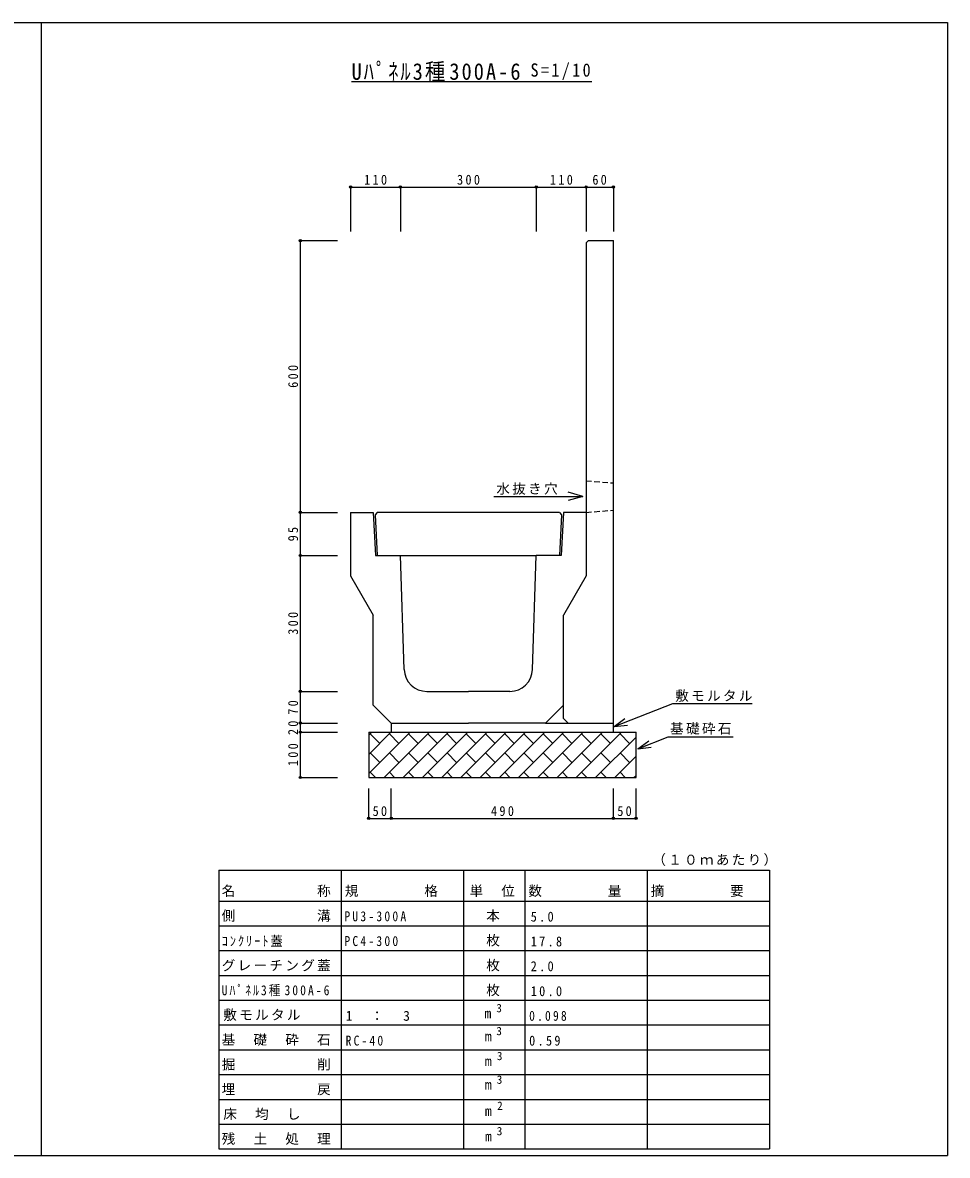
# Model space of a CAD drawing. Units: millimetres at full size, sheet at 1:10. Extents: x -4128 to 3872, y -1307 to 1193.
# Drawn here: x 1831 to 3872, y -1307 to 1193 of the extents above; entities that cross this region are included whole.
import ezdxf
from ezdxf.enums import TextEntityAlignment as Align

# ---------------------------------------------------------------- set-up
doc = ezdxf.new("R2010")
doc.units = ezdxf.units.MM
doc.header["$LTSCALE"] = 10
doc.header["$PDMODE"] = 32
doc.header["$PDSIZE"] = 5
doc.linetypes.add('DASHED1', pattern=[1.8, 1.2, -0.6])
doc.layers.add('0-0_通り芯', color=3, linetype='Continuous')
doc.layers.add('0-3_建具', color=7, linetype='Continuous')
doc.styles.add('ＭＳ ゴシック', font='')
doc.styles.get('ＭＳ ゴシック').set_extended_font_data('MS Gothic')

msp = doc.modelspace()

# ---------------------------------------------------------------- linework, layer by layer
at = {"layer": '0-0_通り芯', "color": 2}
for p, q in [((-4127.93, 1193.3), (3872.07, 1193.3)), ((1872.07, 1193.3), (1872.07, -1306.7)), ((3872.07, 1193.3), (3872.07, -1306.7)), ((-127.93, -1306.7), (3872.07, -1306.7))]:
    msp.add_line(p, q, dxfattribs=at)
at = {"layer": '0-0_通り芯'}
for p, q in [((3079.93, 712.26), (3074.93, 707.26)), ((3074.93, 707.26), (3074.93, -27.74)), ((3079.93, 712.26), (3134.93, 712.26)), ((3079.93, 712.26), (3134.93, 712.26)), ((3079.93, 712.26), (3134.93, 712.26)), ((3134.93, -372.74), (3134.93, 712.26)), ((2613.93, 112.26), (2609.19, 107.27)), ((2609.19, 107.27), (2613.93, 17.26)), ((3015.93, 112.26), (2613.93, 112.26)), ((3015.93, 112.26), (3020.66, 107.27)), ((3020.66, 107.27), (3015.93, 17.26)), ((2609.93, 17.26), (2964.93, 17.26)), ((2673.32, -234.41), (2664.93, 17.26)), ((2956.54, -234.41), (2964.93, 17.26)), ((3074.93, -27.74), (3024.93, -114.34)), ((2604.93, -312.74), (2604.93, -114.34)), ((3024.93, -342.74), (3024.93, -114.34)), ((2723.29, -282.74), (2814.93, -282.74)), ((2906.57, -282.74), (2814.93, -282.74)), ((2604.93, -312.74), (2644.93, -352.74)), ((3024.93, -312.74), (2984.93, -352.74)), ((3024.93, -342.74), (3034.93, -352.74)), ((2594.93, -372.74), (3184.93, -372.74)), ((2594.93, -464.28), (2686.47, -372.74)), ((2594.93, -421.85), (2644.04, -372.74)), ((2594.93, -379.43), (2601.62, -372.74)), ((2628.89, -472.74), (2728.89, -372.74)), ((2644.93, -352.74), (2814.93, -352.74)), ((2644.93, -352.74), (2644.93, -372.74)), ((2671.32, -472.74), (2771.32, -372.74)), ((2713.75, -472.74), (2813.75, -372.74)), ((2756.17, -472.74), (2856.17, -372.74)), ((2798.6, -472.74), (2898.6, -372.74)), ((2984.93, -352.74), (2814.93, -352.74)), ((2841.03, -472.74), (2941.03, -372.74)), ((2883.45, -472.74), (2983.45, -372.74)), ((2925.88, -472.74), (3025.88, -372.74)), ((2968.31, -472.74), (3068.31, -372.74)), ((2984.93, -352.74), (3034.93, -352.74)), ((3010.73, -472.74), (3110.73, -372.74)), ((3034.93, -352.74), (3134.93, -352.74)), ((3053.16, -472.74), (3153.16, -372.74)), ((2619.37, -397.41), (2598.15, -376.2)), ((2661.79, -397.41), (2640.58, -376.2)), ((2704.22, -397.41), (2683.01, -376.2)), ((2746.65, -397.41), (2725.43, -376.2)), ((2789.07, -397.41), (2767.86, -376.2)), ((2831.5, -397.41), (2810.29, -376.2)), ((2873.93, -397.41), (2852.71, -376.2)), ((2916.35, -397.41), (2895.14, -376.2)), ((2958.78, -397.41), (2937.57, -376.2)), ((3001.2, -397.41), (2979.99, -376.2)), ((3043.63, -397.41), (3022.42, -376.2)), ((3086.06, -397.41), (3064.84, -376.2)), ((3095.58, -472.74), (3184.93, -383.4)), ((3128.48, -397.41), (3107.27, -376.2)), ((3170.91, -397.41), (3149.7, -376.2)), ((2619.37, -439.84), (2598.15, -418.63)), ((2661.79, -439.84), (2640.58, -418.63)), ((2704.22, -439.84), (2683.01, -418.63)), ((2746.65, -439.84), (2725.43, -418.63)), ((2789.07, -439.84), (2767.86, -418.63)), ((2831.5, -439.84), (2810.29, -418.63)), ((2873.93, -439.84), (2852.71, -418.63)), ((2916.35, -439.84), (2895.14, -418.63)), ((2958.78, -439.84), (2937.57, -418.63)), ((3001.2, -439.84), (2979.99, -418.63)), ((3043.63, -439.84), (3022.42, -418.63)), ((3086.06, -439.84), (3064.84, -418.63)), ((3128.48, -439.84), (3107.27, -418.63)), ((3170.91, -439.84), (3149.7, -418.63)), ((3138.01, -472.74), (3184.93, -425.82)), ((2609.84, -472.74), (2598.15, -461.05)), ((2652.27, -472.74), (2640.58, -461.05)), ((2694.69, -472.74), (2683.01, -461.05)), ((2737.12, -472.74), (2725.43, -461.05)), ((2779.55, -472.74), (2767.86, -461.05)), ((2821.97, -472.74), (2810.29, -461.05)), ((2864.4, -472.74), (2852.71, -461.05)), ((2906.82, -472.74), (2895.14, -461.05)), ((2949.25, -472.74), (2937.57, -461.05)), ((2991.68, -472.74), (2979.99, -461.05)), ((3034.1, -472.74), (3022.42, -461.05)), ((3076.53, -472.74), (3064.84, -461.05)), ((3118.96, -472.74), (3107.27, -461.05)), ((3161.38, -472.74), (3149.7, -461.05)), ((3180.44, -472.74), (3184.93, -468.25))]:
    msp.add_line(p, q, dxfattribs=at)
at = {"layer": '0-0_通り芯', "linetype": 'DASHED1'}
for p, q in [((3074.93, 182.26), (3134.93, 177.26)), ((3074.93, 112.26), (3134.93, 117.26))]:
    msp.add_line(p, q, dxfattribs=at)
at = {"layer": '0-0_通り芯'}
for points in [[(2554.93, 112.26), (2604.93, 112.26), (2609.93, 17.26)], [(2554.93, 112.26), (2554.93, -27.74), (2604.93, -114.34)], [(3074.93, 112.26), (3024.93, 112.26), (3019.93, 17.26), (2964.93, 17.26)], [(2594.93, -372.74), (2594.93, -472.74), (3184.93, -472.74), (3184.93, -372.74)]]:
    msp.add_lwpolyline(points, dxfattribs=at)
for centre, start, end in [((2723.29, -232.74), 181.90915, 270), ((2906.57, -232.74), 270, 358.09085)]:
    msp.add_arc(centre, 50, start, end, dxfattribs=at)
at = {"layer": '0-3_建具'}
for p, q in [((2557.07, 1063.3), (3087.74, 1063.3)), ((2554.93, 830.38), (2664.93, 830.38)), ((2554.93, 830.38), (2554.93, 732.31)), ((2664.93, 830.38), (2664.93, 732.31)), ((2664.93, 830.38), (2964.93, 830.38)), ((2964.93, 830.38), (2964.93, 732.31)), ((2964.93, 830.38), (3074.93, 830.38)), ((3074.93, 830.38), (3074.93, 732.31)), ((3074.93, 830.38), (3134.93, 830.38)), ((3134.93, 830.38), (3134.93, 732.31)), ((2444.32, 112.26), (2444.32, 712.26)), ((2444.32, 712.26), (2525.89, 712.26)), ((3067.8, 147.75), (3034.88, 138.57)), ((2444.32, 17.26), (2444.32, 112.26)), ((2444.32, 112.26), (2525.89, 112.26)), ((2444.32, 112.26), (2525.89, 112.26)), ((2444.32, 112.26), (2525.89, 112.26)), ((2444.32, 112.26), (2525.89, 112.26)), ((2444.32, -282.74), (2444.32, 17.26)), ((2444.32, 17.26), (2525.89, 17.26)), ((2444.32, -352.74), (2444.32, -282.74)), ((2444.32, -282.74), (2525.89, -282.74)), ((3136.41, -360.28), (3266.32, -309.37)), ((3266.32, -309.37), (3441.5, -309.37)), ((3136.41, -360.28), (3160.56, -342.48)), ((2444.32, -372.74), (2444.32, -352.74)), ((2444.32, -352.74), (2525.89, -352.74)), ((2444.32, -472.74), (2444.32, -372.74)), ((2444.32, -372.74), (2525.89, -372.74)), ((3136.41, -360.28), (3166.23, -356.93)), ((3188.74, -409.32), (3256.05, -383.02)), ((3188.74, -409.32), (3212.91, -391.54)), ((3256.05, -383.02), (3399.08, -383.02)), ((3188.74, -409.32), (3218.56, -406)), ((2444.32, -472.74), (2525.89, -472.74)), ((2594.93, -563.02), (2594.93, -497.11)), ((2644.93, -563.02), (2644.93, -497.11)), ((3134.93, -563.02), (3134.93, -497.11)), ((3184.93, -563.02), (3184.93, -497.11)), ((2594.93, -563.02), (2644.93, -563.02)), ((2644.93, -563.02), (3134.93, -563.02)), ((3134.93, -563.02), (3184.93, -563.02)), ((2264.57, -676.98), (3479.57, -676.98)), ((2264.57, -676.98), (2264.57, -1292.58)), ((2534.57, -676.98), (2534.57, -1292.58)), ((2804.57, -676.98), (2804.57, -1292.58)), ((2939.57, -676.98), (2939.57, -1292.58)), ((3209.57, -676.98), (3209.57, -1292.58)), ((3479.57, -676.98), (3479.57, -1292.58)), ((2264.57, -745.38), (3479.57, -745.38)), ((2264.57, -800.1), (3479.57, -800.1)), ((2264.57, -854.82), (3479.57, -854.82)), ((2264.57, -909.54), (3479.57, -909.54)), ((2264.57, -964.54), (3479.57, -964.54)), ((2264.57, -1018.98), (3479.57, -1018.98)), ((2264.57, -1073.7), (3479.57, -1073.7)), ((2264.57, -1128.42), (3479.57, -1128.42)), ((2264.57, -1183.14), (3479.57, -1183.14)), ((2264.57, -1237.86), (3479.57, -1237.86)), ((2264.57, -1292.58), (3479.57, -1292.58)), ((2350.07, -1292.58), (3259.07, -1292.58))]:
    msp.add_line(p, q, dxfattribs=at)
msp.add_lwpolyline([(2871.48, 147.75), (3067.8, 147.75), (3034.88, 156.93)], dxfattribs=at)
for p in [(2554.93, 830.38), (2664.93, 830.38), (2964.93, 830.38), (3074.93, 830.38), (3134.93, 830.38), (2444.32, 712.26), (2444.32, 112.26), (2444.32, 17.26), (2444.32, -282.74), (2444.32, -352.74), (2444.32, -372.74), (2444.32, -472.74), (2594.93, -563.02), (2644.93, -563.02), (3134.93, -563.02), (3184.93, -563.02)]:
    msp.add_point(p, dxfattribs=at)

# ---------------------------------------------------------------- texts
at = {"layer": '0-3_建具', "color": 4, "style": 'ＭＳ ゴシック'}
for s, p in [('3', (2876.59, -996.36)), ('3', (2876.59, -1046.97)), ('3', (2877.76, -1102.04)), ('3', (2877.49, -1154.29)), ('2', (2878.39, -1211.82)), ('3', (2877.49, -1267.91))]:
    msp.add_text(s, height=18.33, dxfattribs=at).set_placement(p, align=Align.BOTTOM_LEFT)
at = {"layer": '0-3_建具', "style": 'ＭＳ ゴシック'}
for p in [(2850.49, -1010.72), (2851.39, -1061.34), (2851.39, -1116.06), (2851.39, -1168.04), (2851.48, -1226.18), (2851.66, -1282.27)]:
    msp.add_text('m', height=21.99, dxfattribs=at).set_placement(p, align=Align.BOTTOM_LEFT)
at = {"layer": '0-3_建具', "color": 3, "insert": (2557.07, 1063.3), "char_height": 36.66, "attachment_point": 7, "style": 'ＭＳ ゴシック'}
msp.add_mtext('\\T1.2;\\W0.9;Uﾊﾟﾈﾙ3種300A-6', dxfattribs=at)
at = {"layer": '0-3_建具', "attachment_point": 7, "style": 'ＭＳ ゴシック'}
for s, insert, char_height in [('\\T1.28;\\W0.9;S=1/10', (2952.01, 1066.99), 29.33), ('\\T1.38;\\W0.9;110', (2584.93, 835.38), 21.99), ('\\T1.38;\\W0.9;300', (2789.93, 835.38), 21.99), ('\\T1.38;\\W0.9;110', (2994.93, 835.38), 21.99), ('\\T1.36;\\W0.9;60', (3088.68, 835.38), 21.99), ('\\T1.17;水抜き穴', (2876.71, 151.31), 21.99), ('\\T1.17;敷モルタル', (3271.54, -305.8), 21.99), ('\\T1.17;基礎砕石', (3260.22, -378.06), 21.99), ('\\T1.36;\\W0.9;50', (2603.68, -558.02), 21.99), ('\\T1.38;\\W0.9;490', (2864.93, -558.02), 21.99), ('\\T1.36;\\W0.9;50', (3143.68, -558.02), 21.99), ('\\T1.17;（１０ｍあたり）', (3220.82, -668.04), 21.99), ('\\T1.17;名\u3000\u3000\u3000\u3000\u3000称', (2270.57, -736.44), 21.99), ('\\T1.17;規\u3000\u3000\u3000\u3000格', (2542.32, -736.44), 21.99), ('\\T1.17;単\u3000位', (2817.57, -736.44), 21.99), ('\\T1.17;数\u3000\u3000\u3000\u3000量', (2947.32, -736.44), 21.99), ('\\T1.17;摘\u3000\u3000\u3000\u3000要', (3217.32, -736.44), 21.99), ('\\T1.17;側\u3000\u3000\u3000\u3000\u3000溝', (2270.57, -791.16), 21.99), ('\\T1.39;\\W0.85;PU3-300A', (2541.32, -790.37), 21.99), ('\\T1.17;\u3000本', (2819.32, -791.16), 21.99), ('\\T1.38;\\W0.9;5.0', (2952.57, -791.16), 21.99), ('\\T1.33;\\W0.9;ｺﾝｸﾘｰﾄ蓋', (2270.57, -845.88), 21.99), ('\\T1.39;\\W0.85;PC4-300', (2541.32, -845.09), 21.99), ('\\T1.17;\u3000枚', (2819.32, -845.88), 21.99), ('\\T1.38;\\W0.9;17.8', (2952.57, -845.88), 21.99), ('\\T1.17;グレーチング蓋', (2270.57, -900.6), 21.99), ('\\T1.17;\u3000枚', (2819.32, -900.6), 21.99), ('\\T1.38;\\W0.9;2.0', (2952.57, -900.6), 21.99), ('\\T1.36;\\W0.85;Uﾊﾟﾈﾙ3種300A-6', (2270.57, -955.6), 21.99), ('\\T1.17;\u3000枚', (2819.32, -955.6), 21.99), ('\\T1.38;\\W0.9;10.0', (2952.57, -955.6), 21.99), ('\\T1.17;敷モルタル', (2274.07, -1010.04), 21.99), ('\\T1.21;1\u3000：\u30003', (2544.07, -1010.04), 21.99), ('\\T1.38;\\W0.85;0.098', (2949.07, -1010.04), 21.99), ('\\T1.17;基\u3000礎\u3000砕\u3000石', (2270.57, -1064.76), 21.99), ('\\T1.38;\\W0.85;RC-40', (2544.07, -1064.76), 21.99), ('\\T1.38;\\W0.9;0.59', (2949.07, -1064.76), 21.99), ('\\T1.17;掘\u3000\u3000\u3000\u3000\u3000削', (2270.57, -1119.48), 21.99), ('\\T1.17;埋\u3000\u3000\u3000\u3000\u3000戻', (2270.57, -1174.2), 21.99), ('\\T1.17;床\u3000均\u3000し', (2274.07, -1228.92), 21.99), ('\\T1.17;残\u3000土\u3000処\u3000理', (2270.57, -1283.64), 21.99)]:
    msp.add_mtext(s, dxfattribs=dict(at, insert=insert, char_height=char_height))
at = {"layer": '0-3_建具', "char_height": 21.99, "attachment_point": 7, "rotation": 90, "style": 'ＭＳ ゴシック'}
for s, insert in [('\\T1.38;\\W0.9;600', (2439.32, 387.26)), ('\\T1.36;\\W0.9;95', (2439.32, 48.51)), ('\\T1.38;\\W0.9;300', (2439.32, -157.74)), ('\\T1.36;\\W0.9;70', (2439.32, -333.99)), ('\\T1.36;\\W0.9;20', (2439.32, -378.99)), ('\\T1.38;\\W0.9;100', (2439.32, -447.74))]:
    msp.add_mtext(s, dxfattribs=dict(at, insert=insert))

doc.saveas('drawing.dxf')
